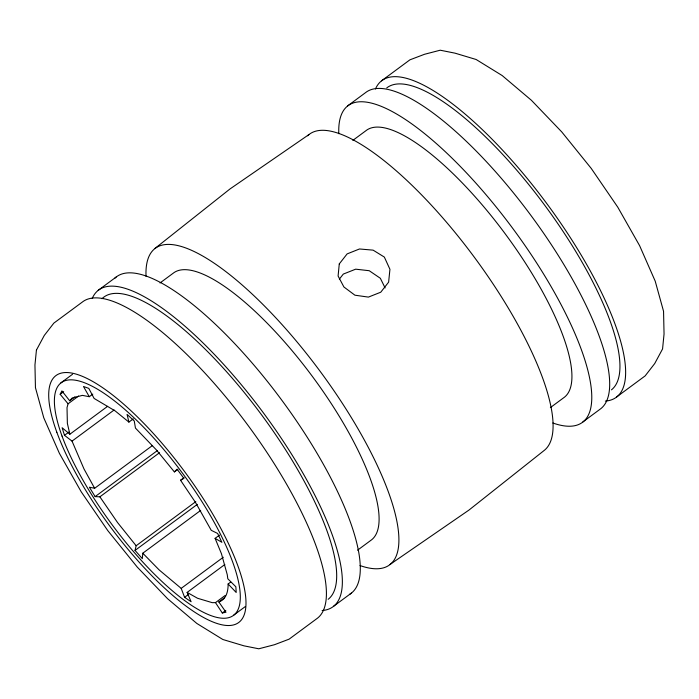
<?xml version="1.0" encoding="UTF-8"?>
<svg xmlns="http://www.w3.org/2000/svg" width="699" height="699" viewBox="0 0 699 699"><rect width="100%" height="100%" fill="white"/><g stroke="black" fill="none" stroke-linecap="round" stroke-linejoin="round"><path stroke-width="1.05" d="M200.683 510.41L142.788 553.215L142.334 558.641L135.038 550.419L136.148 545.744L195.799 501.637M78.611 396.018L68.083 403.795L67.017 407.587L67.366 423.367L69.865 434.228L107.585 406.337M68.083 403.795L60.158 394.28L61.905 390.907L69.664 400.737L74.933 396.849M339.382 279.102L343.314 274.078L355.677 269.176L369.229 270.714L380.352 278.281L385.105 287.936M69.664 400.737L72.146 398.037L82.395 395.372L89.28 396.709L92.792 394.114M133.291 418.85L128.904 422.1L127.069 414.402L134.269 420.999L135.457 428.094L156.55 450.086L174.374 471.904L177.074 469.195L180.508 473.765L183.881 478.369L180.552 480.248L195.449 502.354L211.247 530.323L217.634 533.451L221.88 542.302L215.1 538.361L219.486 535.119M154.811 248.556L230.006 188.948L309.037 134.514M98.21 290.312L116.165 277.04M347.604 105.907L365.551 92.635A197.004 59.345 53.5 0 1 529.667 213.728A197.004 59.345 53.5 0 1 600.791 408.688L582.835 421.96M381.479 80.857L409.911 59.834L424.52 54.286L440.213 50.206L455.005 53.159L476.133 59.494L502.188 75.562L531.397 100.272L561.769 131.936L591.232 168.407L617.785 207.192L639.602 245.655L655.216 281.164L663.552 311.3L664.05 334.017L662.565 348.941L654.71 363.559L645.151 375.887L616.71 396.91M160.019 282.964L173.177 273.23A166.161 50.048 53.5 0 1 311.597 375.372A166.161 50.048 53.5 0 1 371.588 539.811L357.556 550.192M352.855 140.377L366.014 130.643A166.161 50.048 53.5 0 1 504.433 232.784A166.161 50.048 53.5 0 1 564.425 397.215L550.384 407.596M60.874 382.895L72.574 374.236M60.158 394.28L63.67 391.685M152.548 445.473L94.645 488.286L84.002 468.959L72.032 441.121L64.5 435.328L68.886 432.087M72.032 441.121L114.138 409.981M94.645 488.286L89.385 487.212L95.134 496.605L157.424 450.549M95.134 496.605L99.878 496.823L159.529 452.716M174.374 471.904L177.878 469.309M180.552 480.248L184.064 477.653M135.038 550.419L197.319 504.363M142.788 553.215L159.154 569.93L181.198 588.375L223.304 557.234M181.198 588.375L184.588 597.313L191.107 601.743L187.122 592.403L224.842 564.512M184.588 597.313L188.092 594.718M187.122 592.403L197.537 598.257L212.208 602.652L215.475 602.625L222.299 612.988L225.978 612.237L218.822 601.944A125.881 37.921 53.5 0 0 228.119 583.98L230.749 582.04M215.475 602.625L225.13 595.496M218.822 601.944L224.082 598.047M222.299 612.988L225.803 610.393M233.728 615.129L245.436 606.479M333.449 606.365L351.396 593.093M389.963 564.486L468.994 510.052L544.189 450.444A196.935 59.319 53.5 0 0 471.178 253.003A196.935 59.319 53.5 0 0 307.595 135.789M128.904 422.1L115.169 410.925L94.12 398.447L88.799 388.391L83.478 386.477L89.28 396.709M69.865 434.228L62.124 427.744L64.5 435.328M228.119 583.98L236.201 592.481L235.86 586.776L227.813 578.798L227.245 574.657L221.452 553.73L215.1 538.361M136.148 545.744L117.598 522.607L99.878 496.823M386.739 87.925A188.188 56.689 53.5 0 1 543.507 203.61A188.188 56.689 53.5 0 1 611.45 389.841M102.002 298.7A188.188 56.689 53.5 0 1 258.289 410.453A188.188 56.689 53.5 0 1 328.189 599.296M146.03 276.35A196.935 59.319 53.5 0 1 319.959 371.09A196.935 59.319 53.5 0 1 360.011 565.543M114.715 278.324A197.004 59.345 53.5 0 1 280.273 398.142A197.004 59.345 53.5 0 1 349.823 594.211M338.814 133.71A197.004 59.345 53.5 0 1 512.813 228.486A197.004 59.345 53.5 0 1 552.874 423.009M375.468 88.991A197.004 59.345 53.5 0 1 547.518 204.554A197.004 59.345 53.5 0 1 605.36 401.077M92.207 298.456A197.004 59.345 53.5 0 1 264.248 414.018A197.004 59.345 53.5 0 1 322.099 610.533M339.268 263.925L338.098 276.035L343.917 286.992L354.917 295.196L368.399 297.101L380.763 292.208L388.627 282.151L389.937 269.298L384.354 257.083L373.117 250.146L359.487 248.975L347.123 253.903L339.268 263.925M36.435 350.059L34.95 364.983L35.448 387.7L43.784 417.836L59.398 453.345L81.215 491.808L107.768 530.593L137.231 567.064L167.603 598.728L196.812 623.438L222.867 639.506L243.995 645.841L258.787 648.794L274.48 644.714L289.089 639.166L317.521 618.143A197.004 59.345 53.5 0 0 246.398 423.192A197.004 59.345 53.5 0 0 82.29 302.09L53.849 323.113L44.29 335.441L36.435 350.059M62.036 436.089A144.763 43.609 53.5 0 0 221.941 618.196A144.763 43.609 53.5 0 0 157.939 442.747A144.763 43.609 53.5 0 0 62.036 436.089M56.837 432.262A153.57 46.256 53.5 0 0 226.485 625.456A153.57 46.256 53.5 0 0 158.586 439.322A153.57 46.256 53.5 0 0 56.837 432.262"/></g></svg>
